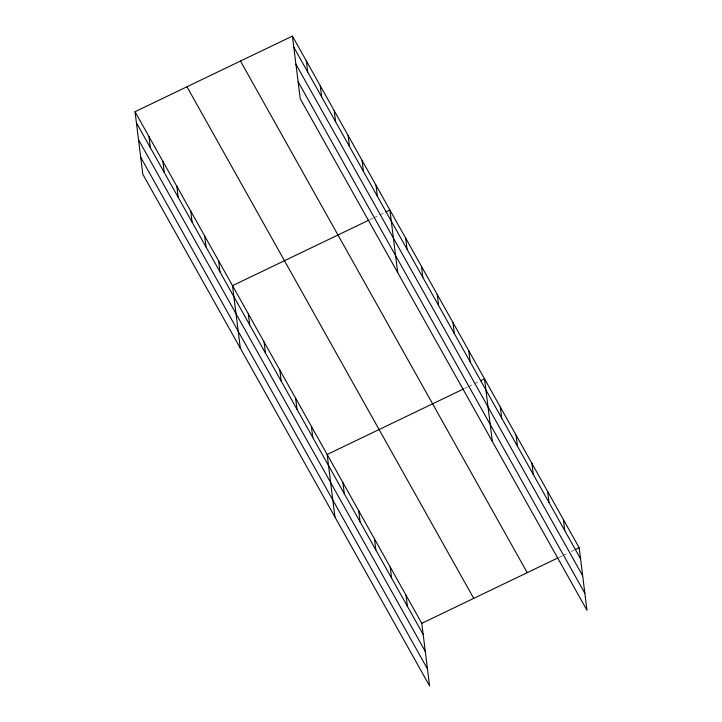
<?xml version="1.0" encoding="UTF-8"?>
<svg xmlns="http://www.w3.org/2000/svg" width="722" height="722" viewBox="0 0 722 722"><rect width="100%" height="100%" fill="white"/><g stroke="black" fill="none" stroke-linecap="round" stroke-linejoin="round"><path stroke-width="0.54" stroke-dasharray="3.61 2.71" d="M369.944 219.641L372.94 218.206M373.933 217.728L378.933 215.327M379.925 214.849L384.925 212.448M464.571 388.472L467.567 387.037M468.56 386.559L473.56 384.158M474.562 383.68L479.552 381.279M559.198 557.303L562.194 555.868M563.196 555.389L567.185 553.467M571.183 551.545L574.18 550.11"/><path stroke-width="1.08" d="M135.032 111.72L421.783 623.321L429.581 685.9L142.83 174.291L135.032 111.72L292.419 36.1L579.17 547.709L586.968 610.28L300.217 98.679L292.419 36.1M368.942 220.12L232.529 285.659L240.318 348.239M385.918 211.97L389.916 210.048L397.714 272.618M463.569 388.95L327.156 454.49L334.954 517.069M480.554 380.792L484.543 378.879L492.341 441.449M421.783 623.321L558.196 557.781M575.181 549.622L579.17 547.709M293.8 47.192L580.56 558.801M295.921 64.186L582.672 575.786M298.096 81.685L584.856 593.294M240.48 61.054L527.231 572.663M186.971 86.766L473.722 598.367M136.413 122.812L423.164 634.421M138.534 139.797L425.285 651.406M140.709 157.306L427.46 668.915M563.404 519.569L564.784 530.661M547.628 491.429L549.009 502.521M531.861 463.289L533.242 474.39M516.086 435.149L517.466 446.25M500.319 407.018L501.7 418.11M468.777 350.739L470.157 361.83M453.001 322.599L454.382 333.69M437.234 294.459L438.615 305.559M421.458 266.319L422.839 277.419M405.692 238.188L407.073 249.28M375.991 185.193L377.371 196.294M362.065 160.347L363.446 171.439M406.017 595.19L407.398 606.281M348.13 135.501L349.511 146.593M334.205 110.646L335.586 121.738M390.241 567.05L391.622 578.141M320.279 85.801L321.66 96.892M374.474 538.91L375.855 550.002M306.345 60.946L307.734 72.047M358.699 510.77L360.079 521.862M342.932 482.63L344.313 493.722M311.39 426.359L312.77 437.451M295.614 398.219L296.995 409.311M279.838 370.079L281.228 381.171M264.072 341.939L265.452 353.031M248.296 313.799L249.686 324.9M218.604 260.813L219.984 271.905M204.669 235.968L206.05 247.059M190.743 211.113L192.124 222.205M176.818 186.267L178.199 197.359M162.892 161.412L164.273 172.513M148.958 136.566L150.338 147.658"/></g></svg>
